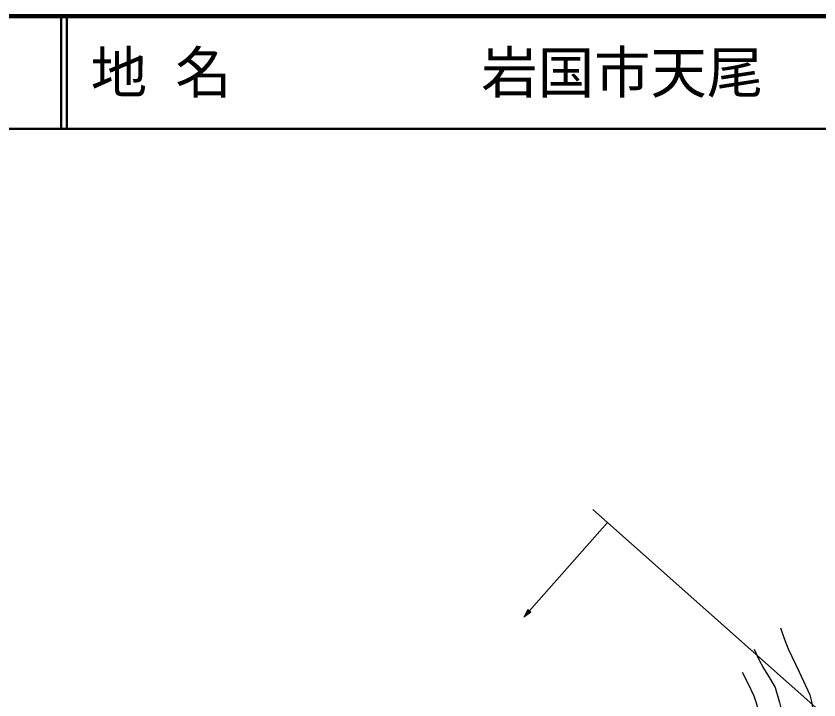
# Model space of a CAD drawing. Units: millimetres, scale not verified. Extents: x 40000 to 680000, y 20000 to 380000.
# Drawn here: x 363753 to 434970, y 319331 to 380000 of the extents above; entities that cross this region are included whole.
import ezdxf
from ezdxf.enums import TextEntityAlignment as Align

# ---------------------------------------------------------------- set-up
doc = ezdxf.new("R2010")
doc.units = ezdxf.units.MM
doc.header["$LTSCALE"] = 1000
for name, color, linetype, lineweight in [('M-BGD', 7, 'Continuous', 25), ('M-BGD-HTXT', 7, 'Continuous', 13), ('M-TTL', 2, 'Continuous', 140), ('M-TTL-LINE', 7, 'Continuous', 50)]:
    doc.layers.add(name, color=color, linetype=linetype, lineweight=lineweight)
doc.layers.add('M-TTL-TXT', color=7, linetype='Continuous')
doc.styles.add('ＭＳ ゴシック', font='')
doc.styles.get('ＭＳ ゴシック').set_extended_font_data('MS Gothic')

msp = doc.modelspace()

# ---------------------------------------------------------------- linework, layer by layer
at = {"layer": 'M-BGD'}
for points in [[(431569, 325734), (431874, 324782), (432234, 323854), (433222, 321829), (434158, 319771), (434310, 319202), (434404, 318619), (434450, 317861), (434436, 317091), (434373, 316115), (434248, 315138), (434077, 314349), (433845, 313566), (433500, 312660), (433095, 311767), (431061, 307944), (428984, 304156)], [(429219, 323838), (429600, 322982), (430039, 322143), (430595, 321293), (431093, 320422), (431478, 319119), (431806, 317796), (431859, 317192), (431852, 316583), (431774, 315765), (431637, 314959), (431388, 313912), (431077, 312866), (430781, 312027), (430429, 311213), (429958, 310336), (429433, 309487), (428555, 308212), (427629, 306972), (425740, 304608), (423806, 302284), (421313, 299439), (418834, 296575)], [(428156, 321798), (428699, 320763), (429188, 319698), (429413, 319077), (429583, 318430), (429677, 317818), (429711, 317199), (429687, 316579), (429601, 315957), (429398, 315072), (429136, 314199), (428776, 313162), (428360, 312146), (428015, 311461), (427612, 310796), (426847, 309707), (426026, 308643), (424438, 306650), (422806, 304699), (420540, 302117), (418313, 299488), (417336, 298288), (416366, 297082)]]:
    msp.add_lwpolyline(points, dxfattribs=at)
at = {"layer": 'M-BGD-HTXT'}
for p, q in [((438010, 315742), (414927, 336212)), ((416215, 335070), (408786, 326674))]:
    msp.add_line(p, q, dxfattribs=at)
for points in [[(408786, 326674), (409424, 327112), (409143, 327360)], [(408888, 326789), (409154, 327288), (409351, 327114)], [(408938, 326845), (409157, 327248), (409311, 327111)], [(408989, 326903), (409159, 327208), (409271, 327109)], [(409039, 326959), (409161, 327169), (409232, 327106)]]:
    msp.add_lwpolyline(points, close=True, dxfattribs=at)
for points in [[(408837, 326732), (409152, 327327), (409390, 327116), (408839, 326733)], [(409178, 327116), (409090, 327017), (409164, 327129), (409192, 327104), (409090, 327017)]]:
    msp.add_lwpolyline(points, dxfattribs=at)
at = {"layer": 'M-TTL'}
msp.add_line((680000, 380000), (40000, 380000), dxfattribs=at)
at = {"layer": 'M-TTL-LINE'}
for p, q in [((367750, 380000), (367750, 370000)), ((368250, 380000), (368250, 370000)), ((40000, 370000), (680000, 370000))]:
    msp.add_line(p, q, dxfattribs=at)

# ---------------------------------------------------------------- texts
at = {"layer": 'M-TTL-TXT', "style": 'ＭＳ ゴシック'}
for s, p in [('地 名', (370380, 375000)), ('岩国市天尾', (405024, 375000))]:
    msp.add_text(s, height=3666, dxfattribs=at).set_placement(p, align=Align.MIDDLE_LEFT)

doc.saveas('drawing.dxf')
